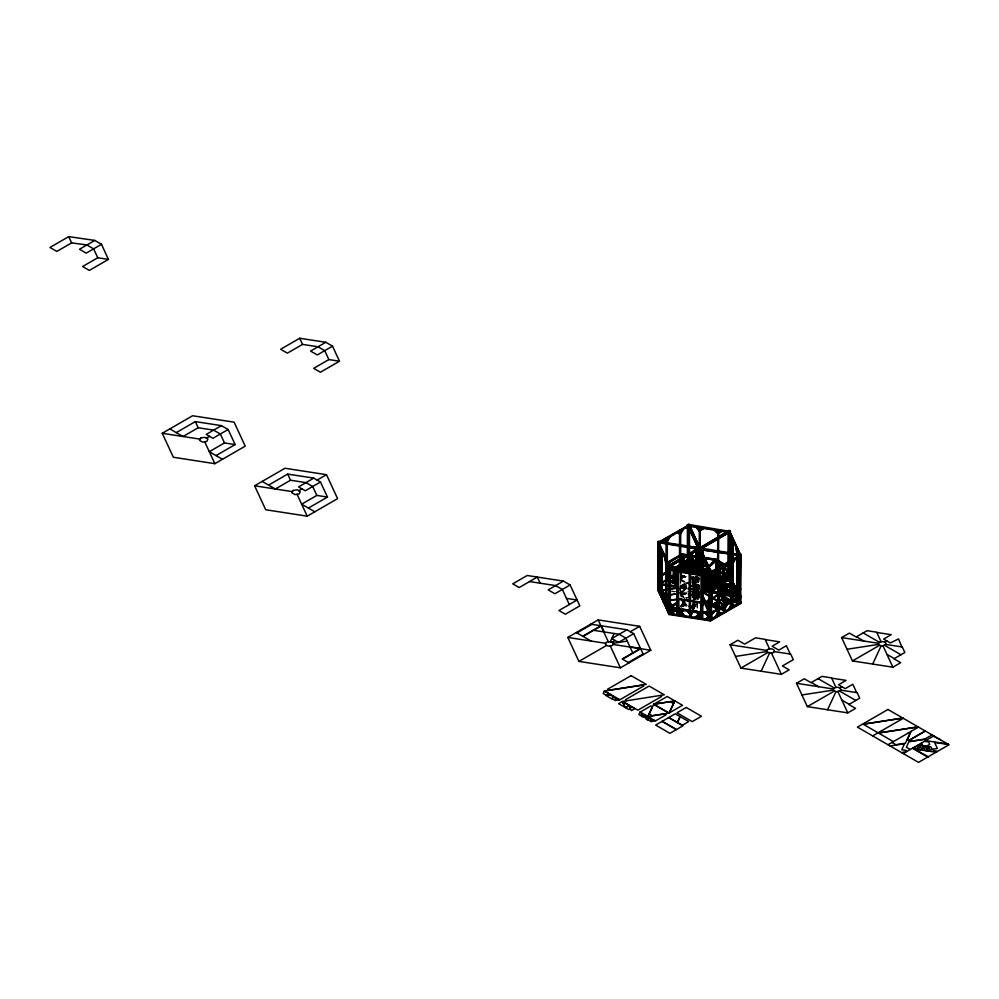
<?xml version="1.0" encoding="UTF-8"?>
<svg xmlns="http://www.w3.org/2000/svg" width="999" height="999" viewBox="0 0 999 999"><rect width="100%" height="100%" fill="white"/><g stroke="black" fill="none" stroke-linecap="round" stroke-linejoin="round"><path stroke-width="0.75" stroke-dasharray="5 3.75" d="M675.336 591.533L677.684 590.272M681.418 588.561L681.905 587.499L680.182 588.698M681.418 593.606L681.905 592.544L679.308 589.947M681.068 607.567L683.603 602.085M681.705 606.78L684.24 601.298M682.617 606.331L684.527 602.235L683.84 601.823M682.617 606.917L684.527 602.809M695.991 579.432L692.682 580.431L692.02 579.47L693.98 579.108L693.943 584.078M693.93 590.496L694.417 589.435L696.041 591.058L695.541 592.12M696.728 589.21L695.379 591.932L696.291 592.07L697.652 589.36L688.536 587.949M696.091 594.755L694.193 598.051L695.529 598.826L697.427 595.529L696.091 594.755L695.541 595.791L695.541 591.558L697.127 589.697L696.203 589.56M694.505 599.675L698.214 591.683L699.125 591.82L696.041 599.063L698.613 597.04L696.091 595.579L694.904 597.639L696.241 598.413L697.427 596.353M693.044 609.303L693.044 605.519L692.12 605.382L692.856 605.918L692.856 609.69M695.117 598.925L698.214 591.683M691.708 607.817L694.804 601.148M695.416 599.825L699.125 591.82M691.708 608.403L693.556 604.395M692.444 609.715L696.291 601.435M696.94 600.049L698.214 597.29L699.138 597.439L698.214 597.877M693.094 608.915L695.017 604.782M693.368 609.865L695.928 604.333M696.753 597.34L697.265 592.819L697.339 599.188C700.686 600.699 697.552 580.756 698.613 594.13M694.005 609.065L695.928 604.919M697.639 601.922L697.389 607.492L697.389 604.969M681.605 606.081L683.503 602.797M682.317 605.669L683.503 603.621M694.854 598.438L696.753 595.142M695.566 598.026L696.753 595.966M697.989 592.807L698.426 591.545M693.031 580.556L695.292 579.832L692.657 580.581L691.97 576.885M692.881 581.793L693.581 581.093M693.943 581.231L694.642 580.544M694.492 581.768L692.232 582.492L694.867 581.743L695.554 585.439L693.718 585.714L693.031 582.03M698.913 592.657L697.077 592.944L701.66 592.32M693.194 594.855L695.791 593.069M694.168 595.004L695.791 593.893M680.344 577.01L682.991 575.486M680.344 577.597L684.515 575.387M680.956 577.922L683.441 576.485L680.956 578.334M680.481 578.296L684.515 575.961M680.531 578.871L684.74 576.473L684.14 576.136M681.355 572.951L680.856 578.858L680.856 573.239M680.531 579.27L684.39 577.047L683.791 576.336M680.456 580.232L681.131 579.845L680.456 585.264M702.347 579.258L693.406 577.884L691.57 578.945L692.245 579.333M680.232 585.689L685.576 583.179M680.232 586.263L686.987 582.367M679.957 586.625L686.238 582.991L685.651 588.174L685.651 583.716L686.825 588.274M688.061 582.33L683.753 584.815L688.723 582.717M692.02 580.044L693.693 579.083L699.325 579.932M679.957 587.2L688.723 582.142M678.121 593.106L687.2 587.862M678.121 593.693L687.2 588.448M680.531 592.494L687.25 588.611M688.598 587.837L693.98 584.727L688.598 588.411M680.531 593.069L687.25 589.198M695.866 588.349L695.192 593.781M691.82 586.213L697.09 589.248L697.752 588.861L691.183 585.064M692.007 593.681L697.265 590.646L698.613 591.42L692.032 595.217M695.629 591.883L696.291 591.495L696.228 595.891M692.007 594.268L697.265 591.233L698.613 592.007L699.35 591.408L697.514 591.683L696.815 592.382L698.651 592.095L692.032 595.804M688.736 596.353L697.939 591.033M688.736 596.927L697.939 591.62M697.427 593.506L698.563 592.794L696.091 591.333M698.813 593.906L695.629 592.457M697.339 594.155L698.251 594.293L695.242 595.991L698.276 593.993L702.434 594.642M691.932 592.482L697.09 595.454L697.764 595.067L691.32 591.346M680.182 606.131L685.439 603.096M693.318 598.538L697.265 596.266M698.9 595.329L697.539 596.116L698.039 597.414L697.539 596.341L698.863 594.667L692.007 579.907M680.182 606.718L686.75 602.921M693.318 599.125L697.265 596.853M680.843 606.518L686.413 603.309L687.087 603.696M692.682 599.687L697.939 596.653M680.843 607.105L687.424 603.309M693.993 599.512L698.613 597.04M683.391 602.347L684.59 604.944L683.816 605.968L681.917 601.873M682.829 606.73L686.775 604.457M694.055 577.172L692.232 577.447L692.657 579.757L694.867 579.482L694.867 583.94L693.031 584.228L693.031 579.77M693.843 577.847L693.156 578.658L699.263 578.933M694.804 577.984L693.156 578.246L692.769 577.422L693.156 578.658M694.492 578.683L692.657 578.97L692.657 583.428L694.492 583.141L694.492 578.683L694.867 579.482M694.929 578.671L694.105 578.396M693.031 582.854L694.867 582.567L695.292 584.877L693.468 585.152M699.35 587.974L696.041 589.11L695.554 590.172L695.554 576.161M699.525 588.374L697.702 588.661L697.702 576.211M699.125 588.586L696.353 589.023L695.242 591.42L698.276 593.406L702.434 592.769M699.974 588.698L696.353 589.248L695.242 591.658L698.563 593.381M680.182 591.932L681.106 591.783L681.106 597.414M691.72 576.348L697.939 589.772L698.863 589.635L692.344 577.11M699.35 589.373L696.877 589.76L699.525 589.772M690.421 591.296L680.843 593.356M691.957 591.058L696.578 590.347M680.369 592.907L681.281 592.769L681.281 596.54M679.894 593.493L690.421 591.883M691.957 591.645L696.827 590.871M679.894 594.08L686.051 593.131M692.207 592.17L696.578 590.933L697.926 591.808L697.926 576.248M681.068 594.405L681.98 594.268L681.98 597.24M681.755 595.317L682.679 595.766L681.755 595.904L680.182 592.507L681.106 592.37L682.679 595.766M681.568 595.504L682.492 595.367M697.514 593.881L699.35 593.593M699.525 593.993L697.689 594.28L697.752 588.861M698.863 594.667L697.939 594.817L691.72 581.393M699.387 596.341A1.586 0.924 0 0 1 697.801 595.429L700.012 595.079M685.938 597.614L690.496 596.903M692.02 596.678L696.827 596.49L692.02 597.252M685.938 598.201L690.496 597.489M692.27 597.777L696.827 597.077L696.728 576.76M681.193 575.636L689.872 576.972M698.863 578.359L694.68 577.722L694.755 578.658M681.193 576.036L689.872 577.385M680.806 576.086L689.972 577.497M680.806 576.485L693.019 578.384M693.406 577.884L702.347 579.832M699.775 585.052L693.693 584.115L693.98 585.314L699.75 586.201M693.693 584.702L699.775 585.639M680.931 586.775L687.012 587.712M680.694 587.3L687.012 588.299M688.286 588.473L697.652 589.934L697.165 590.996L688.049 589.585M696.203 590.147L697.127 590.284L697.09 589.248M680.444 587.837L686.775 588.823M688.049 589.01L697.402 590.471M696.041 590.509L696.728 590.609M680.444 588.411L686.525 589.348M695.791 591.033L696.478 591.146L696.478 595.367M695.379 591.346L696.291 591.495M697.427 592.107L699.437 592.419M698.214 592.257L699.125 592.407M697.514 593.756L698.438 593.893M671.815 590.983L674.862 591.458M687.012 593.331L680.681 592.919L687.012 593.918M688.536 593.568L697.652 594.979M671.578 591.508L674.612 591.982M688.286 594.093L697.652 595.566L697.764 594.492L691.32 590.759M680.444 593.456L686.775 594.442M688.049 594.63L697.402 596.091M680.444 594.03L686.525 594.979M688.049 595.204L697.165 596.615M699.125 598.588L696.353 598.151L700.511 599.025M698.438 598.938L697.514 598.788L697.427 576.535M694.355 605.869L695.042 605.981L695.042 601.523M684.59 604.944L687.487 605.382M688.923 605.606L697.639 606.955M681.917 601.298L683.816 605.382L687.487 605.968M688.373 606.093L697.589 607.529M686.862 606.443L683.816 605.382M688.373 606.668L697.489 608.079M680.007 573.901L683.541 575.948M680.681 574.75L681.355 575.137M680.681 575.112L682.829 576.361L682.167 575.973M681.355 578.571L680.681 572.552M680.669 578.995L689.872 584.315M689.872 584.89L680.619 579.557L680.619 584.59L690.022 590.022M691.183 585.651L697.752 589.447L697.09 589.835L691.82 586.8M679.994 579.383L686.563 583.179M679.994 579.969L686.825 583.816M694.904 592.594L697.427 594.055M680.331 585.189L690.022 590.596M680.331 585.776L686.775 589.497M697.102 596.753L698.776 597.727M684.265 589.56L684.927 589.947L684.927 584.914L683.753 584.228L683.753 589.847L684.427 590.234L684.265 584.527M696.59 596.665L697.926 597.439M697.427 597.727L696.091 596.952L696.041 576.66M685.739 597.889L686.413 598.276M682.28 601.435L684.178 602.534M683.84 602.647L686.375 604.108M683.84 604.02L685.189 604.795L685.189 600.337M693.194 589.822L695.791 592.407M694.168 576.835L699.15 587.562M694.168 577.41L699.15 588.149M693.256 576.972L698.863 589.048M693.256 577.559L698.863 589.635M693.406 578.471L693.98 579.695M691.683 577.085L699.15 593.181M691.683 577.659L699.15 593.768M692.007 580.494L698.863 595.254M691.72 581.98L697.939 595.392M695.242 595.754L696.353 598.389M679.47 587.674L681.768 593.219M684.315 598.126L682.005 593.756M679.47 588.261L684.315 598.713M681.093 593.306L682.929 597.265M680.706 593.056L682.317 596.528M682.792 601.635L684.59 605.519M699.35 589.922L698.913 587.624L697.077 587.899L697.514 590.209M698.426 590.072L697.727 587.2L698.426 590.896M693.806 576.61L694.492 580.294M693.581 579.62L692.881 576.748L693.581 580.444M693.943 581.893L694.642 585.576M693.943 582.704L694.38 585.014M699.25 576.46L699.25 592.02M699.263 593.418L699.263 597.639M698.613 577.622L698.613 588.511M698.426 577.222L698.426 588.111M698.276 593.993L698.251 599.325M697.889 593.181L697.801 597.951A1.586 0.924 0 0 0 699.387 598.863M697.265 577.422L697.265 591.42M696.952 601.81L696.703 607.38L696.703 602.347M696.753 576.148L696.753 591.72M696.478 577.297L696.478 589.747M696.241 576.273L696.241 590.272M695.791 577.185L695.791 595.254M695.366 593.106L695.366 588.061L694.692 593.493M694.929 578.271L695.042 579.27M694.804 602.047L694.804 606.505M694.118 601.935L694.118 606.393M693.756 583.678L693.693 578.496L691.57 579.52L692.919 578.945M693.581 578.833L693.581 583.291M692.457 602.372L692.457 606.156M692.207 604.17L692.207 606.68M692.12 605.382L691.945 609.552M684.677 600.624L684.677 605.082L683.341 604.308L683.341 599.85M684.515 599.949L684.515 604.407M684.178 600.923L684.178 605.382L682.829 604.595L682.829 601.635M683.84 599.562L684.003 604.695M683.503 600.536L683.503 604.994M681.793 593.868L681.793 596.84M680.881 594.005L680.881 596.977M697.801 595.429A1.586 0.924 0 0 1 699.387 594.505M697.801 597.951A1.586 0.924 0 0 1 699.387 597.027M693.443 589.285L692.956 590.347L695.541 592.944L696.041 591.883L693.443 589.285M693.443 594.33L692.956 595.392L696.041 592.532L693.443 594.33M694.417 594.48L693.93 595.541L696.041 593.356L694.417 594.48M682.829 602.409L680.931 605.694L682.28 606.468L684.178 603.184L682.829 602.409M682.829 603.234L681.643 605.282L682.991 606.056L684.178 604.008L682.829 603.234M692.657 581.231L691.97 581.93L694.492 580.956L692.657 581.231M693.718 580.681L693.031 581.381L695.554 580.394L693.718 580.681M694.68 579.083L692.844 579.37L692.844 583.828L694.68 583.541L694.68 579.083M698.651 587.062L696.815 587.337L697.514 591.033L699.35 590.746L698.651 587.062M694.243 591.858L694.243 596.903L694.243 591.858M693.556 591.97L693.556 597.002L693.556 591.97"/><path stroke-width="1.5" d="M674.1 582.991L674.2 568.806L684.09 563.086L673.488 569.48L673.488 583.341L678.333 580.544M681.193 554.832L681.793 571.453L690.434 572.789L690.172 571.828L681.892 570.292L666.745 579.033L673.488 582.929L677.959 580.357M683.791 571.765L684.128 562.362L684.39 572.165M717.344 607.879L711.875 604.795L711.775 590.496L721.827 585.202M722.165 598.501L722.514 584.69L723.126 598.638L713.161 604.058M722.776 598.838L722.577 584.715L711.276 591.296M719.829 592.444L719.892 581.893M681.018 554.295L681.88 553.846L686.063 566.845L685.239 566.97L681.018 554.295L681.88 553.846M685.239 566.97L681.043 553.97M682.142 570.841L682.167 554.732L691.82 555.494L694.642 563.948M683.84 562.362L673.513 568.593L688.049 560.114L687.387 559.727L680.007 563.973L680.681 564.36M676.273 572.077L685.214 566.458L676.273 572.077L672.04 568.119M730.806 577.709L730.756 578.658L730.806 577.709L715.022 578.846L715.933 578.783M733.041 583.503L730.868 578.833L715.534 579.932L731.006 579.195L731.056 578.259L715.421 579.757M731.056 578.259L731.006 579.195L729.957 578.896L730.868 578.833M719.892 594.517L720.092 579.432L731.193 578.621M610.264 641.795L614.11 633.491M696.952 547.39L696.465 549.025L657.654 542.445L658.141 541.383L696.952 547.39L697.127 548.426L700.224 547.939M657.654 543.031L658.141 541.383M578.921 661.4L606.668 645.379A2.947 1.698 0 0 0 610.264 645.941A2.947 1.698 0 0 0 612.899 644.417L612.612 642.719L611.263 641.945L608.341 641.783A2.947 1.698 0 0 0 605.706 643.306L567.807 637.437L578.921 661.4L620.416 667.819L650.799 650.274L639.672 626.323L598.176 619.904L567.807 637.437M677.647 586.838L657.654 584.303L658.141 583.241L677.896 586.301M662.212 591.208L657.654 590.509L658.141 588.861M657.654 590.509L658.141 589.447M689.485 527.922L692.082 526.136M670.479 570.179L709.29 576.173M674.1 571.316L677.035 574.25M696.378 527.36L699.312 530.294M677.846 571.89L682.517 572.14M678.021 571.878L701.872 575.561M689.485 559.977L696.44 561.613M695.242 549.8L696.353 547.165L700.511 546.515L703.546 548.276L700.511 546.753L696.353 547.39L695.242 549.8L698.276 551.548L702.434 550.911L703.546 548.276M670.479 604.333L673.413 607.267M669.542 607.817L669.605 606.893L668.693 607.03L668.693 566.333L669.605 566.196L669.542 607.817L702.047 612.275M688.049 567.145L688.049 526.448L687.387 526.061L687.387 566.758L688.049 567.145L689.485 566.421L689.485 530.257M739.834 602.647L710.227 619.742L669.542 613.436L669.792 607.867C667.307 606.917 667.494 614.635 671.003 613.099L671.253 608.104L671.003 613.099M670.229 607.342L679.17 608.166M687.387 566.758L689.485 566.421M670.479 611.113L673.413 614.048M689.772 570.392L689.535 570.104M673.85 608.503L671.003 610.826L672.989 609.103M689.772 574.113L689.947 573.326L689.947 601.236M678.521 599.138L678.708 609.402M678.708 599.15L700.486 602.946L700.674 602.147L700.674 612.799M693.144 568.144L693.144 568.718M701.835 549.275L702.322 548.226L741.133 554.807L740.646 555.869L701.835 549.862L740.883 555.332L729.769 531.381L730.444 531.768L701.523 548.501M674.375 609.153L674.625 608.041L674.375 609.153L669.542 608.391M703.159 548.863L702.484 548.676L701.91 551.573L698.813 552.047L698.563 550.936L696.291 549.625L695.379 550.074M714.61 530.182L717.557 533.116L713.885 529.507L717.794 533.416M678.708 608.99L678.521 609.802L678.483 571.952L678.221 609.328M679.17 609.328L680.794 610.951L680.307 612.961L677.971 612.025M680.307 612.375L677.722 611.975L680.544 612.424L678.296 609.165L680.794 611.775M681.231 612.774L683.928 616.246L682.217 613.761M680.544 615.147L680.307 610.064M681.231 615.259L681.231 609.64L681.48 615.309M683.828 610.626L681.231 612.412L683.828 610.039M702.047 571.578L701.798 619.005L702.06 555.382M702.734 574.587L702.547 555.881M702.734 575.174L702.484 619.118L702.572 550.599L697.427 551.635L696.091 550.861L696.091 574.213M703.184 574.75L704.158 574.9M646.166 715.446L642.007 716.333L638.96 714.572L640.072 711.937M688.049 611.276L689.66 612.899M644.467 714.472L642.619 714.997L641.258 714.21L641.758 712.911M706.942 572.34L709.54 574.937M702.747 581.905L708.316 569.905L714.697 570.891M703.371 581.156L704.607 578.483M703.046 583.379L707.991 572.714M704.283 581.293L706.842 575.774L706.842 579.557M692.719 611.825L690.159 617.345L689.248 617.207L691.808 611.101M702.859 587.287L704.782 583.154M709.54 572.739L709.29 619.58L709.29 614.547M728.558 531.768L728.308 573.001C731.093 572.552 728.945 574.388 729.245 572.577M689.248 617.207L691.808 611.675M703.496 586.488L705.419 582.355M728.308 533.666L728.308 573.001M740.883 555.332L710.227 572.839L710.227 614.71L705.644 613.998L705.893 612.887M739.198 554.383L729.245 531.88M690.159 617.345L692.719 611.238M703.771 587.437L705.694 583.291M704.42 586.638L706.33 582.492M702.747 591.283L703.234 549.762L702.06 550.711L702.996 550.287L702.996 590.746M648.863 717.407L647.752 720.029L646.066 719.055L646.565 717.757M647.839 716.458L652.422 706.555L650.774 705.993L640.247 712.075M698.788 615.122L696.44 612M718.481 564.46L721.116 565.434M700.973 602.609L678.046 599.063L700.973 602.609L700.973 613.274L699.475 614.41L701.223 612.712M655.282 720.716L651.136 721.603L648.089 719.842L649.2 717.207M701.847 604.907L703.121 602.172L704.033 602.897L703.121 602.172M712.986 580.894L713.91 581.043L713.136 582.067L714.26 578.159M717.195 571.84L727.934 573.526M712.986 581.48L714.897 577.372M698.788 612.35L698.788 617.969M701.498 607.792L704.033 602.31M717.082 574.2L718.356 571.453M698.788 614.31L697.414 612.15L699.025 614.597M717.994 573.139L718.356 572.04M653.596 719.742L651.748 720.267L650.386 719.48L650.886 718.181M699.475 615.359L701.798 615.696M718.244 574.8L720.591 573.538L720.828 572.427L720.591 573.538L717.644 573.076M701.236 612.312L701.872 611.987L701.685 612.774L701.897 575.124L691.445 573.563M718.244 578.221L717.557 578.121M699.475 618.081L699.225 612.986M699.475 615.234L702.309 612.911L699.712 614.71M717.232 585.102L733.229 583.491L733.129 584.378L717.232 585.102L733.229 583.491M717.357 585.514L717.457 584.627M721.415 577.572L719.218 576.136M724.412 573.563L726.872 574.5M728.308 565.971L718.244 564.41L721.365 564.91M725.187 573.676L727.771 576.273M707.392 614.26L709.015 615.884M726.161 573.826L727.534 575.973L724.4 578.596L727.334 576.573M699.2 550.024L709.59 573.014L711.425 572.152L701.023 549.737L699.2 550.024L709.59 572.439L709.015 618.968L710.901 619.555L711.425 614.01L709.59 614.298M719.355 592.769L730.719 594.63L731.53 597.327M719.38 593.394L730.506 595.516L730.719 578.671L730.506 595.516M710.726 572.552L711.4 572.939L711.4 613.636L710.901 573.226L710.227 572.839L710.227 613.536L709.939 618.556L709.015 618.968M709.54 613.436L711.4 614.223L709.977 614.647L709.977 619.692L710.726 613.836M720.092 582.442L719.867 593.468L725.361 605.382L712.212 597.215M708.566 617.832L706.355 619.717L709.54 617.157M727.771 578.533L727.534 574.612M728.471 578.646L728.221 574.712L729.307 577.06L730.219 576.91M720.853 595.242L721.34 594.18M741.133 554.22L740.746 596.303L739.322 596.74L739.322 556.043L739.997 556.431M721.091 599.175L730.007 601.123M674.899 700.923L669.33 712.911L682.492 705.306L667.22 696.49L654.058 704.095L674.812 700.886M722.477 599.949L722.964 598.901M723.438 600.099L723.938 599.05M730.469 594.492L730.244 578.696L730.019 595.042L730.469 594.08L719.355 592.37M730.494 594.442L741.133 596.091L740.646 597.14L701.136 591.033M741.133 601.71L740.646 603.346L741.133 601.71L722.901 598.888M766.92 650.449L767.207 652.135L771.478 653.084A2.947 1.698 0 0 0 774.125 651.56L774.362 651.036A3.846 2.223 0 0 0 770.466 648.788L769.555 648.925A2.947 1.698 0 0 0 766.92 650.449L730.082 644.742L740.921 668.094L781.355 674.35L789.148 669.854L782.404 665.958L793.306 659.665L790.733 654.133L774.125 651.56M761.138 671.216L769.567 653.071M790.259 654.058L786.388 645.716L778.795 650.099L772.09 646.228L779.67 641.845L765.234 639.61M827.559 709.765L835.988 691.608M839.585 688.024A2.947 1.698 0 0 1 840.546 690.097L836.987 691.758L833.641 690.671L833.591 688.461L835.976 687.462A2.947 1.698 0 0 1 839.585 688.024L841.87 686.7M856.68 692.594L852.809 684.265L845.229 688.636L838.511 684.765L846.103 680.381L831.655 678.146M872.676 664.06L881.106 645.916M884.689 642.32A2.947 1.698 0 0 1 885.651 644.405L882.105 646.066L878.745 644.979L878.708 642.757L881.093 641.77A2.947 1.698 0 0 1 884.689 642.32L886.975 641.008M901.797 646.902L898.526 638.91L890.334 642.944L883.628 639.073L891.208 634.69L876.772 632.454M911.175 731.343L907.254 739.797L908.903 740.359L925.174 730.968M682.155 529.895L680.007 533.616L680.681 534.003L683.541 529.045L682.879 528.658M675.274 576.411L674.013 578.608L674.675 578.995L676.573 575.124L675.911 574.737L676.573 575.699L672.277 578.184L671.603 577.222L674.175 579.283M675.861 576.111L674.675 578.171L674.013 577.784M685.951 572.127L687.387 569.655L687.387 570.466M686.625 572.514L688.049 570.042M715.946 583.366L717.856 580.894L715.946 584.19M734.103 559.89L731.955 563.611L732.629 563.998L735.489 559.04L734.814 558.653M711.113 615.559L712.299 613.511L711.638 613.111M711.113 616.383L713.024 613.099L712.349 612.712M718.606 611.238L719.792 609.178L719.118 608.791M718.106 612.712L715.958 616.433L716.62 616.82L718.768 613.099M718.606 612.062L720.504 608.191L719.829 607.804L720.504 608.766L716.208 611.251L715.534 610.289M733.179 600.674L731.28 603.97L731.955 604.358L733.853 600.486M732.13 604.57L729.258 609.527L728.596 609.14L731.455 604.183L734.777 606.343L734.103 605.956M665.996 562.999L666.783 562.212M659.278 587.999L660.888 587.162L658.229 588.199L659.015 592.37L659.927 592.232L659.14 588.061M662.462 592.644L660.139 594.792L661.837 593.868L660.926 594.005M663.636 593.069L662.025 593.906L663.636 593.069L662.712 593.206L661.138 589.81L662.062 589.098M664.897 597.914L665.821 597.764M666.083 598.326L664.46 599.163L666.083 598.326L664.497 594.942M665.809 603.721L664.76 604.77L665.933 605.182M667.607 603.159L666.907 604.432L668.518 603.009L666.907 603.608L667.832 603.471M733.104 541.271L732.067 542.32L733.766 540.571M667.644 610.976L668.693 609.927M667.906 611.538L668.693 610.751M737.737 551.236L736.95 552.022L738.91 551.66L736.95 552.847L737.999 551.798M728.408 577.31L729.757 575.911M731.58 581.955L732.067 582.242M731.88 582.217L730.831 583.254L732.067 583.066M731.143 583.204L731.842 582.517L730.793 580.257M728.995 579.308L731.093 583.816L731.88 583.029M733.628 584.24L735.202 587.637L733.591 588.473L734.939 587.075M735.714 593.793L736.763 592.744M736.763 593.568L735.976 594.355L736.9 594.205M739.51 599.862L740.559 598.813L739.647 598.95M739.772 600.424L740.559 599.637L739.647 599.775M730.369 577.747L723.913 563.836L715.983 559.265L704.844 569.567L705.456 569.917L716.595 559.615L712.15 563.973M702.672 568.206C707.042 568.506 703.721 570.379 709.265 571.828M711.588 563.586L715.983 559.265L703.945 557.405M703.771 571.603L717.195 559.964L702.659 571.828M711.475 573.101L722.789 563.486L722.215 563.998L716.608 560.476M715.996 569.505L718.269 567.494M713.286 572.789L717.781 568.806M718.381 569.155L712.774 574.138L718.293 568.818M720.541 566.833L723.913 563.836L721.753 566.171M690.958 555.394L690.297 556.356L681.543 554.57L667.245 562.724M712.349 590.621L723.126 584.877M731.855 584.24L732.804 584.178L732.816 600.099M705.669 575.624L702.484 578.184L705.419 576.161M706.643 575.774L702.484 579.008L706.393 576.311M727.572 576.86L725.374 578.746L727.334 577.397M692.332 612.1L690.359 613.823L692.944 612.037M722.964 593.856L721.091 595.504M68.719 236.626L49.95 247.452L56.818 251.423L71.616 242.882L86.901 244.967L93.619 248.851L97.777 257.754L108.416 259.403L101.511 244.293L94.793 240.422L68.719 236.626L71.616 242.882M94.793 240.422L79.495 249.25L86.201 253.134L101.511 244.293M97.777 257.754L82.592 266.521L89.336 270.417L108.416 259.403M299.712 338.249L280.632 349.263L287.375 353.159L302.56 344.393L318.007 346.778L324.725 350.649L328.858 359.578L339.498 361.213L332.517 346.154L325.799 342.282L299.712 338.249L302.56 344.393M162.238 433.291L192.62 415.759L234.116 422.177L245.23 446.141L214.86 463.673L173.364 457.255L162.238 433.291L200.137 439.16M325.799 342.282L310.577 351.074L317.295 354.945L332.517 346.154M176.261 432.617L195.342 421.603L221.428 425.636L228.134 429.508L235.127 444.567L216.046 455.581M235.127 444.567L224.488 442.932L220.354 434.003L213.636 430.132L198.189 427.747L183.004 436.513L169.842 428.908M328.858 359.578L313.674 368.344L320.417 372.227L339.498 361.213M221.428 425.636L206.206 434.428L212.924 438.299L228.134 429.508M206.368 438.199L209.553 436.363M224.488 442.932L209.303 451.698L222.452 459.29M254.595 485.789L284.977 468.256L326.473 474.675L337.587 498.626L307.217 516.171L265.722 509.752L254.595 485.789L292.495 491.658M268.606 485.102L287.687 474.088L313.773 478.121L320.479 482.005L327.472 497.065L308.391 508.079M327.472 497.065L316.833 495.417L312.699 486.501L305.981 482.629L290.534 480.232L275.349 488.998L262.188 481.406M313.773 478.121L298.551 486.913L305.269 490.796L320.479 482.005M298.726 490.684L301.91 488.848M317.133 480.069L326.473 474.675M316.833 495.417L301.648 504.183L314.81 511.775M570.117 584.964L563.399 581.093L548.176 589.885L554.895 593.756L570.117 584.964L579.82 605.869L565.359 614.223L558.941 610.514L577.11 600.037L566.47 598.389M740.883 554.757L740.883 555.919L710.514 573.451L669.018 567.032L657.891 543.081L688.274 525.536L728.995 531.83L739.834 555.169L739.834 603.234L710.227 620.329L710.514 620.941L740.883 603.396L740.883 602.235L722.652 599.412M660.302 541.883L688.561 525.574M659.14 589.959L658.229 590.097L658.041 543.381L659.465 542.957M660.302 542.469L688.561 526.148M668.343 565.484L696.753 549.088L698.101 549.862L669.692 566.845L668.343 565.484L669.692 566.258L698.101 549.862M730.444 531.181L729.095 530.407L700.686 547.402L702.022 548.214L730.444 531.768M695.629 550.012L696.877 547.315L697.127 548.426M700.898 546.977L697.127 547.839L657.891 541.92L657.891 543.081M668.343 566.071L679.969 559.353M682.554 557.867L690.297 553.396M692.881 551.898L695.466 550.412M700.686 547.402L716.183 538.449M718.768 536.962L729.095 530.407M697.427 549.475L669.018 565.871L668.868 607.429L679.17 608.753M699.587 547.227L689.185 524.238L687.362 525.099L697.752 547.514L699.587 547.227L689.185 524.812L657.891 542.494L669.018 566.458L671.603 564.959M674.188 563.473L681.93 559.003M689.685 554.52L696.141 550.799M711.688 541.82L700.848 548.114L702.197 548.888L702.322 548.226M715.559 539.585L722.015 535.851M724.6 534.365L728.483 532.13M669.018 567.032L669.792 566.595L668.868 566.733M690.059 526.386L728.995 532.405L729.769 530.794L701.36 547.789M697.889 551.91L698.563 551.523M666.158 571.977L658.791 576.236L659.465 576.623L666.158 572.552M665.596 573.651L659.465 577.197L658.791 576.81M684.365 562.812L688.049 560.689L687.387 560.302M668.693 567.707L668.256 565.397L669.168 565.259L658.279 542.857L658.279 583.553L659.465 583.653L659.465 547.477M687.886 567.045L688.561 567.432M658.229 543.781L659.14 543.643L659.14 584.34L658.229 584.477L665.571 580.119M671.016 576.972L680.769 571.353M681.942 570.666L687.787 567.882M677.21 573.688L667.956 579.445M679.857 572.165L682.492 571.053L681.543 570.491L681.543 554.57M669.28 578.683L677.21 574.1M681.793 571.453L686.613 568.556M660.789 583.653L666.096 580.594M669.293 578.746L674.088 576.56M674.762 575.586L678.371 573.513M681.443 571.74L688.061 568.493M669.293 579.333L678.371 574.088M684.09 570.791L686.738 569.255M576.985 632.916L591.833 624.338M685.876 570.342L685.202 569.368L685.876 570.342L687.849 569.193M672.589 581.306L673.264 580.344L675.836 581.83M658.279 585.389L658.279 589.173L658.791 585.102M661.862 587.687L657.891 589.972L669.018 613.935L710.514 620.354L740.883 602.822L733.041 601.585M673.751 580.831L677.709 578.533M673.751 581.593L678.034 579.133M673.488 582.23L677.222 580.082M677.222 580.481L673.139 582.729L673.738 568.806L673.738 582.38M582.729 636.226L600.886 625.736M583.116 636.388L601.423 625.824L604.27 631.967M703.159 570.841L705.356 569.567L705.968 570.342M658.953 542.657L669.792 566.008L710.227 572.265L739.834 555.169M709.265 574.375L707.067 575.649L707.067 588.948L709.69 587.424M707.067 576.048L709.265 574.775M707.417 575.849L708.029 588.686L708.029 576.198L702.659 573.501M704.02 557.717L716.108 559.59L723.401 563.836L712.075 573.451L712.799 574.113L711.725 574.063L711.725 586.55M702.16 579.383L708.641 580.282M711.425 578.271L714.922 576.248M702.272 584.253L716.683 575.923L724 580.157L715.858 584.852L711.7 582.454M702.222 584.69L708.815 580.881M711.438 579.358L716.683 576.336M702.871 584.602L709.502 580.769L708.291 580.082M712.05 579.308L717.294 576.273M702.871 585.002L709.427 581.231M712.05 579.707L717.294 576.685M633.691 633.653L626.985 629.782L611.763 638.561L618.468 642.444L633.691 633.653L643.393 654.557M669.792 607.867L669.692 608.703L668.343 607.342L677.547 602.035M702.809 587.449L709.377 583.653M712.012 582.142L714.635 580.619M717.27 579.095L729.095 572.265M702.809 588.036L709.377 584.24M678.221 602.422L669.018 607.729L668.868 613.049M702.16 588.598L715.309 581.006M719.255 578.733L729.769 572.652L730.444 573.039L723.863 577.422M712.374 583.279L713.086 582.867M723.201 577.035L729.769 573.239L730.444 573.626M677.572 603.571L669.692 608.116L668.343 607.342M702.834 588.985L709.402 585.189M712.037 583.666L714.66 582.155M717.294 580.631L730.444 573.039M669.792 608.453L670.566 608.004L670.229 613.536L670.479 607.979M704.145 588.811L709.402 585.776M712.037 584.253L714.66 582.729M611.937 642.332L615.109 640.496M630.332 631.718L639.672 626.323M707.067 588.536L709.69 587.025M712.312 585.514L722.789 579.457C722.402 581.893 712.737 573.638 718.88 578.309M712.312 585.913L718.868 582.13M718.743 582.492L707.667 588.886L702.659 585.988M720.779 581.318L723.401 579.807L707.667 589.285L702.297 586.188M718.768 577.659L715.259 571.053L715.858 585.264L724 580.556L724 565.634M670.978 611.45L676.236 608.416M715.796 585.576L716.508 585.164M719.892 583.204L727.784 578.646M708.391 590.234L718.019 592.345L732.629 584.427L718.019 592.769L708.491 590.684L717.644 585.501M676.91 608.803L669.018 613.349L669.018 614.522L710.514 620.941L710.514 619.767M716.47 585.963L727.135 579.795M708.491 590.684L708.99 589.885L718.731 592.444M710.426 589.66L718.556 585.439M669.018 613.935L677.572 609.19M711.051 589.76L727.809 580.182M669.792 614.073L669.018 614.522L657.891 589.398L662.449 590.097M669.692 613.736L668.343 612.961L669.692 614.323L677.572 609.765M721.241 584.565L729.133 580.007M718.044 591.87L731.555 584.078L719.38 591.608M718.269 592.345L717.669 608.428L718.269 608.079M709.352 599.238L705.581 601.997M717.569 594.492L712.537 597.976M705.868 602.609L712.537 598.751M732.042 600.948L719.892 593.93L713.211 598.364M711.276 605.144L723.126 598.638M716.208 602.996C699.263 612.225 735.189 591.445 718.693 601.56M711.962 606.093L718.106 602.547L718.768 602.934L711.4 607.192L710.726 606.805M622.527 659.203L640.684 648.713M719.342 607.18L732.554 599.55L733.166 600.299L732.205 599.75M719.218 607.579L724.025 604.807M725.461 604.045C715.109 583.079 724.15 595.928 724.774 604.445L719.867 593.868M725.898 603.721L731.231 600.711M732.692 599.8L737.999 596.74L734.015 599.612M733.166 599.899L718.019 608.641L711.276 604.745M719.218 608.154L724.025 605.382M728.296 602.921L730.694 600.948M710.227 613.536L739.06 597.477M739.997 597.127L739.647 556.73L740.559 556.58M710.614 614.485L711.113 618.643L710.227 619.168M711.35 614.06L713.586 612.762L712.911 611.8L713.586 612.762M733.853 601.061L729.557 603.546L728.883 602.572M736.475 599.55L735.801 598.588L736.475 599.55L739.834 597.614M628.259 662.512L643.106 653.945M738.935 598.126L738.273 597.739L738.273 602.197L739.447 602.297L738.773 597.452M738.273 602.197L740.746 601.935L740.746 596.89L739.647 596.64M718.106 610.164L717.432 609.765L717.931 615.097M726.198 610.901L725.524 611.875L726.198 610.901L714.585 604.208M740.559 555.219L739.997 602.747L739.322 597.327L740.496 597.414L739.322 596.74M730.082 644.742L737.874 640.247L744.617 644.143L755.519 637.849L765.109 639.335L769.555 648.925M740.921 668.094L767.881 652.522M885.651 644.405L902.272 646.977L904.844 652.509L893.943 658.803L900.686 662.699L892.894 667.195L852.459 660.938L841.62 637.587L849.412 633.091L856.155 636.987L867.057 630.694L876.647 632.18L881.093 641.77M840.546 690.097L857.154 692.669L859.727 698.201L848.825 704.495L855.569 708.391L847.776 712.886L807.342 706.63L796.503 683.291L804.295 678.796L811.038 682.679L821.94 676.385L831.53 677.871L835.976 687.462M852.459 660.938L879.42 645.366M807.342 706.63L834.315 691.071M872.689 735.926L903.233 718.293M887.961 744.742L918.506 727.11M890.097 745.978L904.545 743.743L901.772 749.725L906.355 750.436L905.519 752.247A2.947 1.698 0 0 0 901.91 752.796M925.349 731.056L909.078 740.459L910.052 741.408L924.699 739.148L932.017 734.914M903.233 753.558L933.778 735.926M940.521 739.822L933.441 736.126M693.156 573.801L693.006 564.21L684.864 563.261L693.843 564.285M693.156 564.897L693.98 564.672M695.104 568.031L690.846 555.044L690.022 555.244L694.168 567.882L690.022 555.244L690.297 572.102L691.945 571.853M690.059 555.556L691.783 555.182L696.016 567.869L686.076 566.633L696.053 568.181M728.995 532.405L729.907 532.267L729.907 572.964M729.183 532.804L730.094 532.667L730.094 573.364M660.789 547.202L659.877 547.34L660.926 552.897L661.837 552.759M731.743 536.213L730.831 536.363L731.88 541.92L732.791 541.783M660.139 547.902L661.051 547.752L661.837 551.935L660.926 552.072M697.427 550.049L697.539 549.2L698.9 549.987C700.836 550.511 702.409 548.488 699.887 548.076M699.2 550.611L700.112 550.461L702.06 554.67M695.242 549.562L698.276 551.323L702.434 550.674M665.933 558.291L665.022 558.429L665.809 562.612M736.9 547.315L735.976 547.452L736.763 551.635L737.687 551.485L736.638 546.753L735.714 546.89L736.763 552.447L737.687 552.31M666.72 559.977L665.809 560.127L665.809 607.017L666.72 606.88M668.905 564.697L667.994 564.835L668.693 568.531M739.647 557.554L740.559 557.405L739.872 553.721M685.277 566.645L686.101 566.52M690.172 571.828L690.996 571.703M691.258 572.252L692.082 572.127M691.945 572.252L691.121 572.377L691.258 556.493M730.094 566.908L729.183 567.057L731.88 572.864M709.59 572.439L711.425 572.152M728.308 573.576L730.094 573.938L730.094 577.722M659.14 584.914L658.041 584.665M729.183 574.088L730.094 573.938M659.103 585.414L660.014 585.264M660.202 585.664L659.278 585.801L659.278 590.259L660.202 590.122L660.202 587.15M661.101 587.025L658.229 587.375L659.265 592.931L660.189 592.794L659.14 587.237M730.219 576.336L729.307 577.06M661.101 587.612L660.189 587.749L658.953 585.102L660.302 584.715L662.724 590.521M662.062 589.672L661.138 589.81L661.837 593.506L661.4 590.372M661.813 590.084L678.408 587.512M721.278 580.881L730.331 579.482M662.05 590.609L677.147 588.274M715.247 582.392L718.506 581.88M721.278 581.468L731.842 579.832M662.05 591.196L662.974 590.471L665.172 595.791M715.496 582.929L732.092 580.357M662.025 591.708L662.936 591.57M732.067 580.881L731.143 581.018L731.143 586.638L732.067 586.5M715.496 583.503L716.408 582.792M729.969 581.393L730.881 581.256M730.232 581.955L731.143 581.818M730.956 581.992L732.754 581.793M731.88 582.667L730.956 582.817L730.531 579.682M660.789 594.093L659.877 594.23L662.936 592.944L662.936 597.19L662.025 597.327L662.025 549.85L661.101 549.987L661.101 596.89L662.025 596.753M661.101 594.405L662.025 594.268L662.812 598.438M731.093 583.816L732.804 584.178M732.704 583.803L733.628 583.666M678.109 593.206L664.248 595.928L678.346 593.731M703.508 589.273L729.67 585.227M731.181 580.506L734.29 585.089M663.848 595.641L664.76 595.504M661.837 596.353L660.926 596.49L660.926 549.6L661.837 549.45L661.813 590.671M702.21 590.047L734.54 585.039L728.383 586.575M665.197 596.44L664.285 596.578L664.46 601.435L665.384 601.286L665.384 596.828L664.46 596.977M719.143 588.011L725.611 587L725.611 592.045L725.374 587.737M664.285 597.951L666.083 597.752L664.497 594.355M665.197 598.626L664.285 598.776L663.586 594.492M734.315 587.936L733.403 588.074L733.403 587.25M736.325 590.072L735.152 589.647L735.851 593.344L737.861 592.994M666.695 600.611L677.26 598.975M720.129 592.345L736.738 589.772M733.591 590.734L734.502 590.596L734.502 586.138L733.591 586.276L733.403 590.347M666.395 601.198L663.361 602.26L666.395 601.785M666.945 601.148L677.497 599.512M720.129 592.931L736.975 590.309M723.501 592.956L734.153 591.308M666.945 601.723L667.856 600.998L670.279 606.231M723.401 592.994L736.975 590.884L736.95 549.55L737.861 549.4L737.861 594.792M666.907 602.235L667.832 602.097L667.832 607.717L666.907 607.854L666.907 560.377L665.996 560.526L665.996 607.417L666.907 607.28M736.026 591.545L736.95 591.408M666.907 604.795L665.996 604.932L666.783 609.115L667.694 608.978M736.95 593.955L737.861 593.818M739.647 596.053L740.746 596.303M666.72 607.467L667.832 607.717M736.95 597.027L735.851 596.765M740.746 596.89L711.001 613.673L710.714 613.061M739.647 601.673L740.746 601.935M709.59 614.872L711.425 614.597M707.105 614.547L709.59 619.917L711.425 620.217L709.59 620.491L706.48 613.786M612.874 643.306L627.26 641.083M735.501 656.418L766.945 651.56M847.04 649.263L878.483 644.405M641.67 716.283L645.829 715.883L648.863 717.632M647.914 716.508L665.059 713.848L666.046 714.809L655.506 720.891L640.072 712.175M641.67 716.52L646.565 717.994M801.922 694.967L833.366 690.097M902.759 718.019L865.921 723.713L864.947 722.764M918.031 726.835L881.193 732.529L880.219 731.58M728.071 578.284L719.355 578.908L715.746 571.078L715.858 585.264M719.717 579.632C726.398 591.246 717.357 579.245 720.629 579.57L722.789 584.24M719.854 579.994L720.629 579.57M728.234 531.143L688.274 524.375L698.676 547.365M741.133 554.807L702.072 549.338M657.654 542.445L696.715 547.927M701.66 551.036L702.572 551.186M688.673 555.044L681.93 553.995L685.963 554.92M691.907 555.544L696.415 556.243M691.783 555.182L696.478 556.543M696.49 556.942L692.145 556.268L695.092 557.03M705.182 558.291L715.446 560.177L705.269 558.603M695.242 560.289L689.248 559.927L696.44 561.038M724.238 565.347L728.558 566.021L725.436 566.108M692.757 563.486C675.212 561.888 690.109 561.288 693.044 564.522M702.334 564.959L706.955 565.684M703.034 565.372L708.491 565.921M703.508 565.846L706.38 566.283M702.16 565.933L706.493 566.608M702.759 568.518L705.544 568.955M693.718 567.644L689.622 567.594M694.43 568.319L689.897 568.206M702.609 569.592L708.066 571.016L702.609 570.167M710.351 570.791L713.086 571.216M718.106 571.99L727.16 573.975L717.644 572.502M691.408 568.443L694.43 568.906M669.018 566.458L710.514 572.877L710.227 572.265M702.422 573.726L708.341 574.637M711.3 575.099L714.248 575.549M684.028 571.291L688.636 572.002M711.3 575.499L714.248 575.961M690.434 572.377L681.193 570.691L681.193 554.408L667.344 562.4L676.985 571.403M705.956 574.775L708.978 575.249M712.012 575.711L715.034 576.186M723.626 577.909L728.234 578.621M685.476 572.639L688.473 573.064M712.524 576.76L720.004 577.922M723.626 578.483L726.698 578.97M705.744 576.036L706.655 576.173L706.655 579.957M712.524 577.335L718.506 578.271M678.296 575.187L675.399 574.737L678.296 575.586M703.059 579.008L707.242 579.657M703.059 579.42L707.829 580.107M677.759 575.611L674.7 575.137L674.762 576.173M674.7 575.549L677.759 576.011M702.16 579.795L714.959 581.793M702.609 580.444L710.264 581.63M703.983 585.127L704.67 585.239L704.67 582.267M703.733 585.651L710.401 586.7M702.547 590.122L709.228 591.146M712.262 591.62L727.459 593.968M702.896 590.734L740.883 597.202M657.654 584.303L677.409 587.362M720.666 594.655L740.646 597.727L741.133 596.091M657.654 589.922L662.212 590.634M719.367 600.049L728.483 601.46M733.041 602.172L740.883 603.396M678.221 598.676L701.148 602.222M563.399 581.093L527.197 575.499L512.737 583.841L519.155 587.549L537.312 577.06L540.172 583.204M529.52 581.555L555.619 585.589L562.325 589.472L569.318 604.532M701.335 611.6L709.54 612.849L701.236 612.15M678.483 608.391L677.846 608.716L701.685 612.387M682.492 609.003L685.476 609.465M690.409 610.227L689.31 610.476L689.497 573.651L689.497 600.973M694.417 610.839L697.402 611.301M702.322 612.899L710.227 614.123M677.722 609.665L702.06 613.436M841.62 637.587L878.458 643.294M689.248 616.62L690.159 616.758M590.784 624.175L626.985 629.782M593.106 630.232L619.193 634.278L625.898 638.149L632.891 653.209M629.894 646.765L640.546 648.413L622.24 658.978L628.933 662.899M612.899 644.417L650.799 650.274M796.503 683.291L833.341 688.985M925.648 740.621L947.851 744.055M948.451 744.392L934.614 742.507L937.387 748.488L932.804 749.2L933.64 751.011A2.947 1.698 0 0 1 937.237 751.56M924.475 741.295L928.633 741.945L929.744 744.342L920.441 749.712L916.295 749.063L915.171 746.665M926.697 746.103L922.539 745.454L921.428 743.056M918.218 744.904L922.377 745.554L923.488 747.951M926.76 746.228L930.918 746.877L932.03 749.275L928.983 751.036L924.837 750.386L923.713 747.989M936.026 752.259L913.823 748.825L928.233 756.755M739.834 555.756L740.496 556.143M686.201 526.735L688.049 527.809M738.136 556.73L739.997 557.804M685.489 527.147L688.049 528.633M737.424 557.142L739.997 558.628M863.173 632.941L879.445 642.332M884.677 645.354L900.948 654.757M731.955 560.302L732.629 560.689L732.629 607.592L731.955 607.205M677.359 531.843L680.182 533.466M729.307 561.838L732.13 563.461M676.648 532.255L680.182 534.29M728.596 562.237L732.13 564.285M856.493 636.8L863.823 641.021M886.95 654.37L894.267 658.603M702.484 548.676L699.974 546.828M702.484 549.25L697.514 547.789M723.051 564.148L722.439 563.798L722.439 579.657L723.651 580.357L729.769 594.492L729.769 578.733M698.101 550.437L696.753 549.088M669.517 536.363L670.192 536.75L667.332 541.708L666.658 541.321M721.465 566.358L722.14 566.745L719.28 571.703L718.606 571.316M666.658 538.024L667.332 538.411L667.332 579.258M718.606 568.006L719.28 568.394L719.28 615.297L718.606 614.909M664.01 539.547L666.832 541.183M715.958 569.542L718.768 571.166M663.299 539.959L666.832 542.007M715.247 569.954L718.768 571.99M715.609 570.729L716.221 578.621M660.689 541.47L661.363 541.858L659.465 545.142L658.791 543.931M709.852 571.316L706.555 569.405L709.939 571.653M715.734 575.786L721.69 579.233M709.765 572.814L705.356 570.267L707.567 571.952M705.007 570.179L705.619 583.016L705.007 576.423M703.271 572.752L707.667 575.699L703.271 573.164M702.659 573.101L708.029 576.198M712.299 581.693L714.51 582.966M712.299 582.105L714.51 583.379M711.7 582.042L715.009 583.953M715.609 584.303L716.221 584.652L716.221 581.63M715.946 584.84L717.856 585.938M707.941 580.282L709.153 580.981L709.153 576.485M711.7 582.892L714.947 584.765M715.284 585.277L717.207 587.212M687.15 569.605L688.336 571.103L685.764 569.617M737.749 598.813L738.935 599.5M736.363 598.838L738.935 600.324M739.834 602.072L740.496 602.459M731.855 599.949L732.467 600.299L732.467 584.44M721.241 595.292L730.694 600.749M719.218 594.318L731.368 601.336M703.271 585.639L707.667 588.186M723.264 597.24L731.955 602.16M703.271 586.051L707.667 588.598M731.455 602.447L730.781 602.06L730.781 607.679M731.955 603.896L735.489 605.931M729.595 602.747L731.455 603.821M728.883 603.159L731.455 604.645M731.955 604.72L732.629 605.107M726.51 603.945L727.185 604.919L725.286 608.204L724.612 607.817L726.51 604.532L727.185 604.919L722.876 607.404L722.202 606.43L724.774 608.491M731.455 607.492L732.13 607.879L732.13 560.976L731.455 560.589L731.455 608.066M678.034 577.472L674.088 575.786M701.698 591.146L709.59 595.691M720.104 602.347L724.05 604.62M673.426 575.586L677.359 577.872M702.347 592.282L724.687 605.769M673.426 576.173L677.359 578.446M719.43 602.734L723.376 605.007M673.501 576.698L674.175 581.543L674.675 576.798M676.648 579.158L677.322 579.545M672.989 577.772L674.175 578.458M722.914 606.605L724.774 607.679M672.589 580.731L675.162 582.217M713.923 604.595L726.198 611.488M713.923 605.169L717.794 607.404M720.366 608.891L725.524 611.875M667.344 578.683L674.1 582.579M711.875 604.395L717.27 607.504M667.344 579.095L678.221 585.289M709.24 603.196L706.543 602.222M711.937 605.344L714.635 606.905M677.547 585.676L666.745 579.445L667.707 578.896L667.694 564.585M705.868 602.035L718.019 609.04M666.745 580.019L667.419 579.832M713.973 607.292L718.019 609.627M666.832 580.556L667.507 580.943M718.606 611.6L722.14 613.636M716.246 610.451L718.106 611.525M718.606 612.424L721.428 614.048M715.534 610.864L718.106 612.35M901.098 719.53L900.111 718.568L863.273 724.275L878.071 732.816M916.37 728.346L915.384 727.384L878.546 733.091L893.356 741.633M718.106 615.197L718.768 615.584L718.768 568.681L718.106 568.294L718.106 615.784L717.432 615.396M710.726 613.249L711.4 613.636M658.279 583.553L668.868 605.294M926.535 740.109L925.549 739.148L908.94 741.72L906.368 747.252L910.264 749.5M710.726 616.146L714.26 618.194M818.056 678.633L834.327 688.036M839.56 691.058L855.831 700.449M660.938 588.224L661.613 588.611M710.726 616.97L713.548 618.593M659.852 589.048L660.202 590.122M710.726 618.868L711.4 619.255M908.228 733.041L909.877 733.616L905.419 743.206L895.841 744.692L891.945 742.444M658.279 589.173L658.953 589.56L658.229 590.097M811.375 682.492L818.705 686.725M841.832 700.074L849.162 704.307M912.462 748.226L927.734 757.055M576.323 632.529L591.058 641.033M667.344 562.824L676.872 571.728M672.09 567.744L676.373 571.753M718.481 573.813L721.415 576.735M718.481 574.625L722.152 578.246M691.445 571.278L693.406 573.226M687.312 610.589L689.66 613.711L687.075 611.126M883.016 645.928L892.894 667.195M837.911 691.62L847.776 712.886M729.769 531.955L740.234 554.507M771.478 653.084L781.355 674.35M731.718 569.817L730.094 566.333L729.183 566.47L731.88 572.29M731.206 577.872L729.282 574.3M731.842 579.245L739.547 596.415M728.995 573.688L731.206 578.446M731.705 579.532L737.112 591.183M737.624 592.27L738.91 595.042M731.705 580.107L732.754 582.367M730.319 578.084L728.508 574.75M730.793 579.67L731.842 581.93M733.229 584.939L738.486 596.253L736.063 591.033M733.229 585.514L734.277 587.774M736.201 591.908L735.152 589.073L736.063 589.51M729.957 578.896L732.292 583.99M730.419 580.269L731.73 583.091M733.691 587.312L735.651 591.545M734.502 590.596L734.277 587.2M733.453 588.923L736.638 595.791M734.09 590.871L736.638 596.366M738.773 601.91L738.586 598.538M728.721 591.683L723.651 580.769L723.651 564.497M731.855 600.349L729.545 595.367M716.071 579.145L713.461 573.526M712.674 573.801L717.694 584.602M715.746 581.918L716.408 583.366M711.425 572.727L701.023 549.737M715.858 583.129L720.379 592.869L716.558 584.452M700.112 549.887L710.514 573.451L710.227 572.839M715.858 583.716L717.694 587.075M691.52 531.967L694.118 537.562M715.858 584.852L718.768 591.108M700.174 551.411L700.361 575.149M718.768 591.52L714.472 582.267L716.77 587.225M687.362 524.525L697.752 547.514M714.185 582.817L714.66 583.828M716.295 587.35L716.108 586.376M698.563 550.936L698.813 552.047M702.697 589.06L703.234 590.222M693.144 574.413L689.185 566.683M702.085 593.881L709.565 609.989M711.001 613.099L710.714 612.487L717.344 609.24M688.274 566.233L692.319 574.537M701.798 595.367L710.514 614.735M690.434 572.789L690.297 556.281M690.471 573.089L687.362 566.383L689.847 572.327M701.498 596.853L708.978 612.949M709.265 617.669L710.514 620.354M669.068 598.701L666.907 594.043L665.996 594.193L668.693 599.999M669.068 599.275L666.907 594.63L665.996 594.767L668.693 600.586M667.469 601.336L668.518 603.596L665.996 604.12L667.045 609.677L667.956 609.54L666.907 603.97M658.953 584.527L665.596 598.826M666.558 600.899L668.868 605.869M663.586 595.079L665.159 597.889M666.558 601.473L667.607 603.733M665.384 601.286L664.46 601.435M668.518 610.739L658.953 590.147L667.881 609.952M660.614 695.529L661.588 696.49L637.899 710.164L622.714 701.398L664.31 694.817L649.125 686.051L625.436 699.725L626.423 700.686M598.176 619.904L608.341 641.783M610.264 645.941L620.416 667.819M287.687 474.088L290.534 480.232M297.053 494.293L307.217 516.171M204.708 441.795L214.86 463.673M195.342 421.603L198.189 427.747M729.457 577.809L723.363 564.747M720.117 578.483L716.533 570.804M718.743 584.914L716.583 580.232M691.345 556.755L693.281 562.549M681.842 554.17L686.063 566.845M722.215 563.998L715.734 559.915L715.734 570.017M712.162 573.788L712.075 586.338M706.056 570.267L705.968 582.817L705.356 571.54M736.95 593.144L737.474 595.916M735.414 590.209L735.851 595.367M666.196 560.501L665.671 557.729L664.76 557.867L665.809 563.424M722.514 584.69L722.527 598.289M694.78 567.395L694.917 573.763M694.08 566.47L694.093 573.926M684.74 567.407L684.74 571.94M684.14 566.957L684.14 571.54M667.095 563.498L667.095 579.233M738.773 596.865L738.935 602.584M738.598 594.967L737.687 595.104M737.687 589.847L737.687 549L736.763 549.15L736.738 590.359M736.95 592.769L736.95 596.44M736.026 592.919L736.026 595.766M735.426 589.959L735.676 591.071L733.616 585.764M732.979 584.253L732.979 538.873L732.067 539.01L731.955 607.779M732.791 559.652L732.791 538.473L731.88 538.623L731.88 559.802M732.791 562.687L732.791 583.866M730.956 580.619L730.956 583.428M729.907 573.538L729.907 577.322M728.995 531.83L729.183 573.501M729.033 593.868L722.951 581.168M728.408 575.112L728.408 579.57M723.051 565.584L723.051 580.007M720.304 592.507L720.379 593.456M718.83 602.872L718.83 606.655M718.481 566.52L718.481 530.219L718.244 573.101M717.794 566.421L717.794 530.107L717.557 571.49M717.657 604.233L717.657 606.755M717.294 560.302L717.307 578.646M716.932 560.614L716.932 576.485M716.333 560.264L716.333 576.136M715.946 582.579L715.946 585.664M714.66 572.19L714.66 584.153M713.598 582.38L713.598 585.464M710.901 614.51L710.901 619.555M708.541 568.668L708.541 571.653M708.541 574.65L708.541 581.031L707.941 574.3M707.941 568.319L707.941 571.303M707.667 575.986L707.667 589.285M706.58 582.33L706.58 586.113M706.33 581.605L706.33 585.377M704.432 582.792L704.432 585.764M702.309 556.406L702.197 575.349M701.523 556.281L701.523 574.962M701.41 602.809L701.41 575.486L701.236 603.209M701.273 553.221L701.273 575.012M701.086 555.943L701.086 574.612M700.848 555.894L700.848 574.575M700.112 550.461L700.249 527.397L699.999 550.611M699.712 612.512L699.475 618.656L699.475 612.462M699.562 545.442L699.562 527.285L699.35 550.624M699.437 575.299L699.25 551.548L699.25 574.9M699.025 612.399L698.788 618.556L698.663 611.75M698.9 549.987L697.539 549.438L698.039 548.364M698.613 552.722L698.613 574.512M697.889 551.323L697.926 574.7M697.427 551.635L697.427 573.426M696.753 551.248L696.753 574.6M696.59 550.574L696.59 573.913M696.241 551.361L696.241 573.151M695.791 574.075L695.791 549.175L695.554 574.6M693.98 567.657L693.98 573.638M692.332 572.677L691.945 555.881M690.409 601.111L690.409 573.788L690.359 616.083L689.66 615.983L689.66 611.525M689.772 569.567L689.772 572.652M689.772 573.726L689.772 610.938M689.248 527.634L689.248 553.396M689.248 556.406L689.248 566.957M689.248 569.855L689.248 570.679M688.561 527.659L688.561 553.284M688.561 556.293L688.561 566.845M687.886 527.272L687.886 566.458M687.662 569.892L687.662 570.716M680.794 612.399L680.544 615.734L680.544 609.527M680.681 571.54L680.681 530.694L680.007 530.307L680.007 571.153M680.182 571.84L680.182 530.993L679.507 530.606L679.507 571.453M678.046 571.453L678.046 609.727M674.013 576.411L674.013 580.869M669.792 566.008L669.692 566.845M669.792 613.486L669.692 614.323M667.644 604.507L667.644 607.317M666.832 559.877L666.832 538.698L666.158 538.311L666.158 557.979M666.658 539.535L666.658 557.692M659.24 584.552L659.14 588.698M658.953 543.244L658.953 583.94M658.791 542.569L658.791 583.266M606.668 645.379A2.947 1.698 0 0 1 605.706 643.306M681.443 555.144L667.819 563.261L681.443 555.144M684.964 565.721L676.173 571.066L684.964 565.721M293.044 490.447L291.933 492.857L294.98 494.605L299.138 493.968L300.249 491.57L297.202 489.81L293.044 490.447M604.308 691.121L603.196 693.518L606.231 695.279L610.389 694.642L604.308 691.121M670.479 566.695L670.229 607.916L670.479 566.695M670.479 568.069L672.102 566.945L670.479 568.069M670.479 568.893L673.076 567.095L670.479 568.893M613.099 696.59L611.987 698.988L605.894 695.479L610.052 694.829L613.099 696.59M613.436 696.39L612.325 698.788L615.359 700.549L619.517 699.912L617.832 698.938L615.983 699.225L613.436 696.39M673.376 570.629L677.035 575.074L673.376 570.629M695.654 526.685L699.312 531.118L695.654 526.685M677.285 567.744L677.035 571.191L677.285 567.744M677.971 567.857L677.722 571.291L677.971 567.857M677.285 571.241L677.035 615.172L677.285 571.241M677.971 571.341L677.722 615.284L677.971 571.341M700.249 529.87L703.184 527.847L700.249 529.87M700.249 530.694L704.158 527.996L700.249 530.694M670.479 603.508L674.138 607.941L670.479 603.508M670.479 610.289L674.138 614.722L670.479 610.289M671.253 609.477L672.876 608.354L671.253 609.477M681.48 611.063L683.104 609.939L681.48 611.063M681.231 611.95L684.902 616.395L681.231 611.95M718.481 532.692L721.415 530.669L718.481 532.692M718.481 533.516L722.389 530.819L718.481 533.516M725.961 531.368L728.308 534.49L725.961 531.368M707.916 572.489L709.29 574.637L707.916 572.489M690.596 612.474L692.22 611.351L690.596 612.474M653.696 704.357L649.1 714.26A2.947 1.698 0 0 1 651.735 715.784L668.88 713.124L653.696 704.357M694.879 617.37L698.788 614.672L694.879 617.37M695.841 617.519L698.788 615.496L695.841 617.519M705.631 612.25L709.54 609.552L705.631 612.25M706.605 612.399L709.54 610.377L706.605 612.399M706.668 613.586L709.015 616.708L706.668 613.586M705.631 619.03L709.54 616.333L705.631 619.03M673.638 703.134L669.043 713.036L653.858 704.27L671.003 701.61A2.947 1.698 0 0 0 673.638 703.134M680.044 716.57L677.334 722.402L668.818 717.494L675.224 713.786L680.044 716.57M680.207 716.67L677.497 722.502L682.305 725.286L688.723 721.578L680.207 716.67M200.699 437.962L199.588 440.359L202.622 442.12L206.781 441.471L207.892 439.073L204.857 437.312L200.699 437.962M668.806 536.775L666.658 540.496L667.332 540.884L669.48 537.162L668.806 536.775M682.167 529.07L680.007 532.792L680.681 533.179L682.829 529.458L682.167 529.07M711.912 571.865L710.726 573.926L711.4 574.313L712.587 572.252L711.912 571.865M712.624 571.453L710.726 574.75L711.4 575.137L713.298 571.84L712.624 571.453M720.754 566.77L718.606 570.491L719.28 570.879L721.428 567.157L720.754 566.77M734.103 559.065L731.955 562.787L732.629 563.174L734.777 559.452L734.103 559.065M718.106 611.888L715.247 616.845L715.908 617.232L718.768 612.275L718.106 611.888M725.798 604.944L724.612 606.992L725.286 607.38L726.473 605.332L725.798 604.944M732.467 601.086L731.28 603.146L731.955 603.533L733.141 601.473L732.467 601.086M731.455 605.007L729.307 608.728L729.969 609.115L732.13 605.394L731.455 605.007M739.322 599.637L736.463 604.595L737.137 604.982L739.997 600.024L739.322 599.637M739.322 600.461L737.175 604.183L737.849 604.57L739.997 600.849L739.322 600.461M658.653 544.717L659.577 544.58L658.653 544.717M658.915 545.279L658.229 545.978L659.839 545.142L658.915 545.279M661.887 551.685L661.101 552.472L663.074 552.11L661.101 553.296L662.812 551.548L661.887 551.685M667.045 562.774L665.996 563.823L667.956 562.637L667.045 562.774M729.62 533.741L730.531 533.603L729.62 533.741M729.869 534.303L729.183 535.002L730.793 534.165L729.869 534.303M736.725 593.044L736.026 593.743L737.637 592.32L736.725 593.044M712.225 591.021L711.625 604.944L712.225 591.021M718.106 601.96L710.726 606.218L711.4 606.605L718.768 602.347L718.106 601.96M739.322 589.71L731.955 593.968L732.629 594.355L739.997 590.097L739.322 589.71M739.322 590.297L731.955 594.542L732.629 594.929L739.997 590.684L739.322 590.297M724.612 610.089L724.1 605.918L725.286 610.476L724.612 605.631L724.612 610.089M631.106 675.649L607.417 689.322L608.403 690.284L646.303 684.415L631.106 675.649M643.568 686.088L619.88 699.762L604.695 690.996L642.594 685.127L643.568 686.088M622.302 701.535L618.581 703.683L625.012 707.404L622.302 701.535M629.07 705.444L625.349 707.592L622.639 701.735L629.07 705.444M628.883 705.756L625.524 707.692L628.696 709.527L630.381 708.99L628.883 705.756M631.568 706.867L629.894 707.417L631.393 710.639L634.752 708.703L631.568 706.867M662.062 721.39L655.656 725.087L669.917 733.328L676.335 729.62L662.062 721.39M668.643 717.594L662.237 721.29L676.498 729.532L682.916 725.823L668.643 717.594M686.201 707.454L676.972 712.786L692.245 721.603L701.473 716.271L686.201 707.454M887.961 709.477L857.417 727.11L918.506 762.374L949.05 744.742L887.961 709.477M918.83 746.241L917.482 747.027L917.981 748.089L921.19 747.602L920.691 746.528L918.83 746.241M927.372 747.564L926.023 748.338L926.523 749.412L929.732 748.913L929.232 747.851L927.372 747.564M732.005 536.775L731.093 536.925L731.88 541.096L732.791 540.958L732.005 536.775M659.14 577.31L658.229 577.447L660.926 583.266L661.837 583.116L659.14 577.31M659.14 577.884L658.229 578.034L660.926 583.841L661.837 583.703L659.14 577.884M662.025 593.443L661.101 593.581L662.15 599.15L663.074 599L662.025 593.443M737.861 583.066L736.95 583.204L739.647 589.023L740.559 588.886L737.861 583.066M737.861 583.653L736.95 583.791L739.647 589.61L740.559 589.46L737.861 583.653M693.88 566.845L685.789 565.596L693.88 566.845M724.924 587.112L724.924 592.145L724.924 587.112"/></g></svg>
